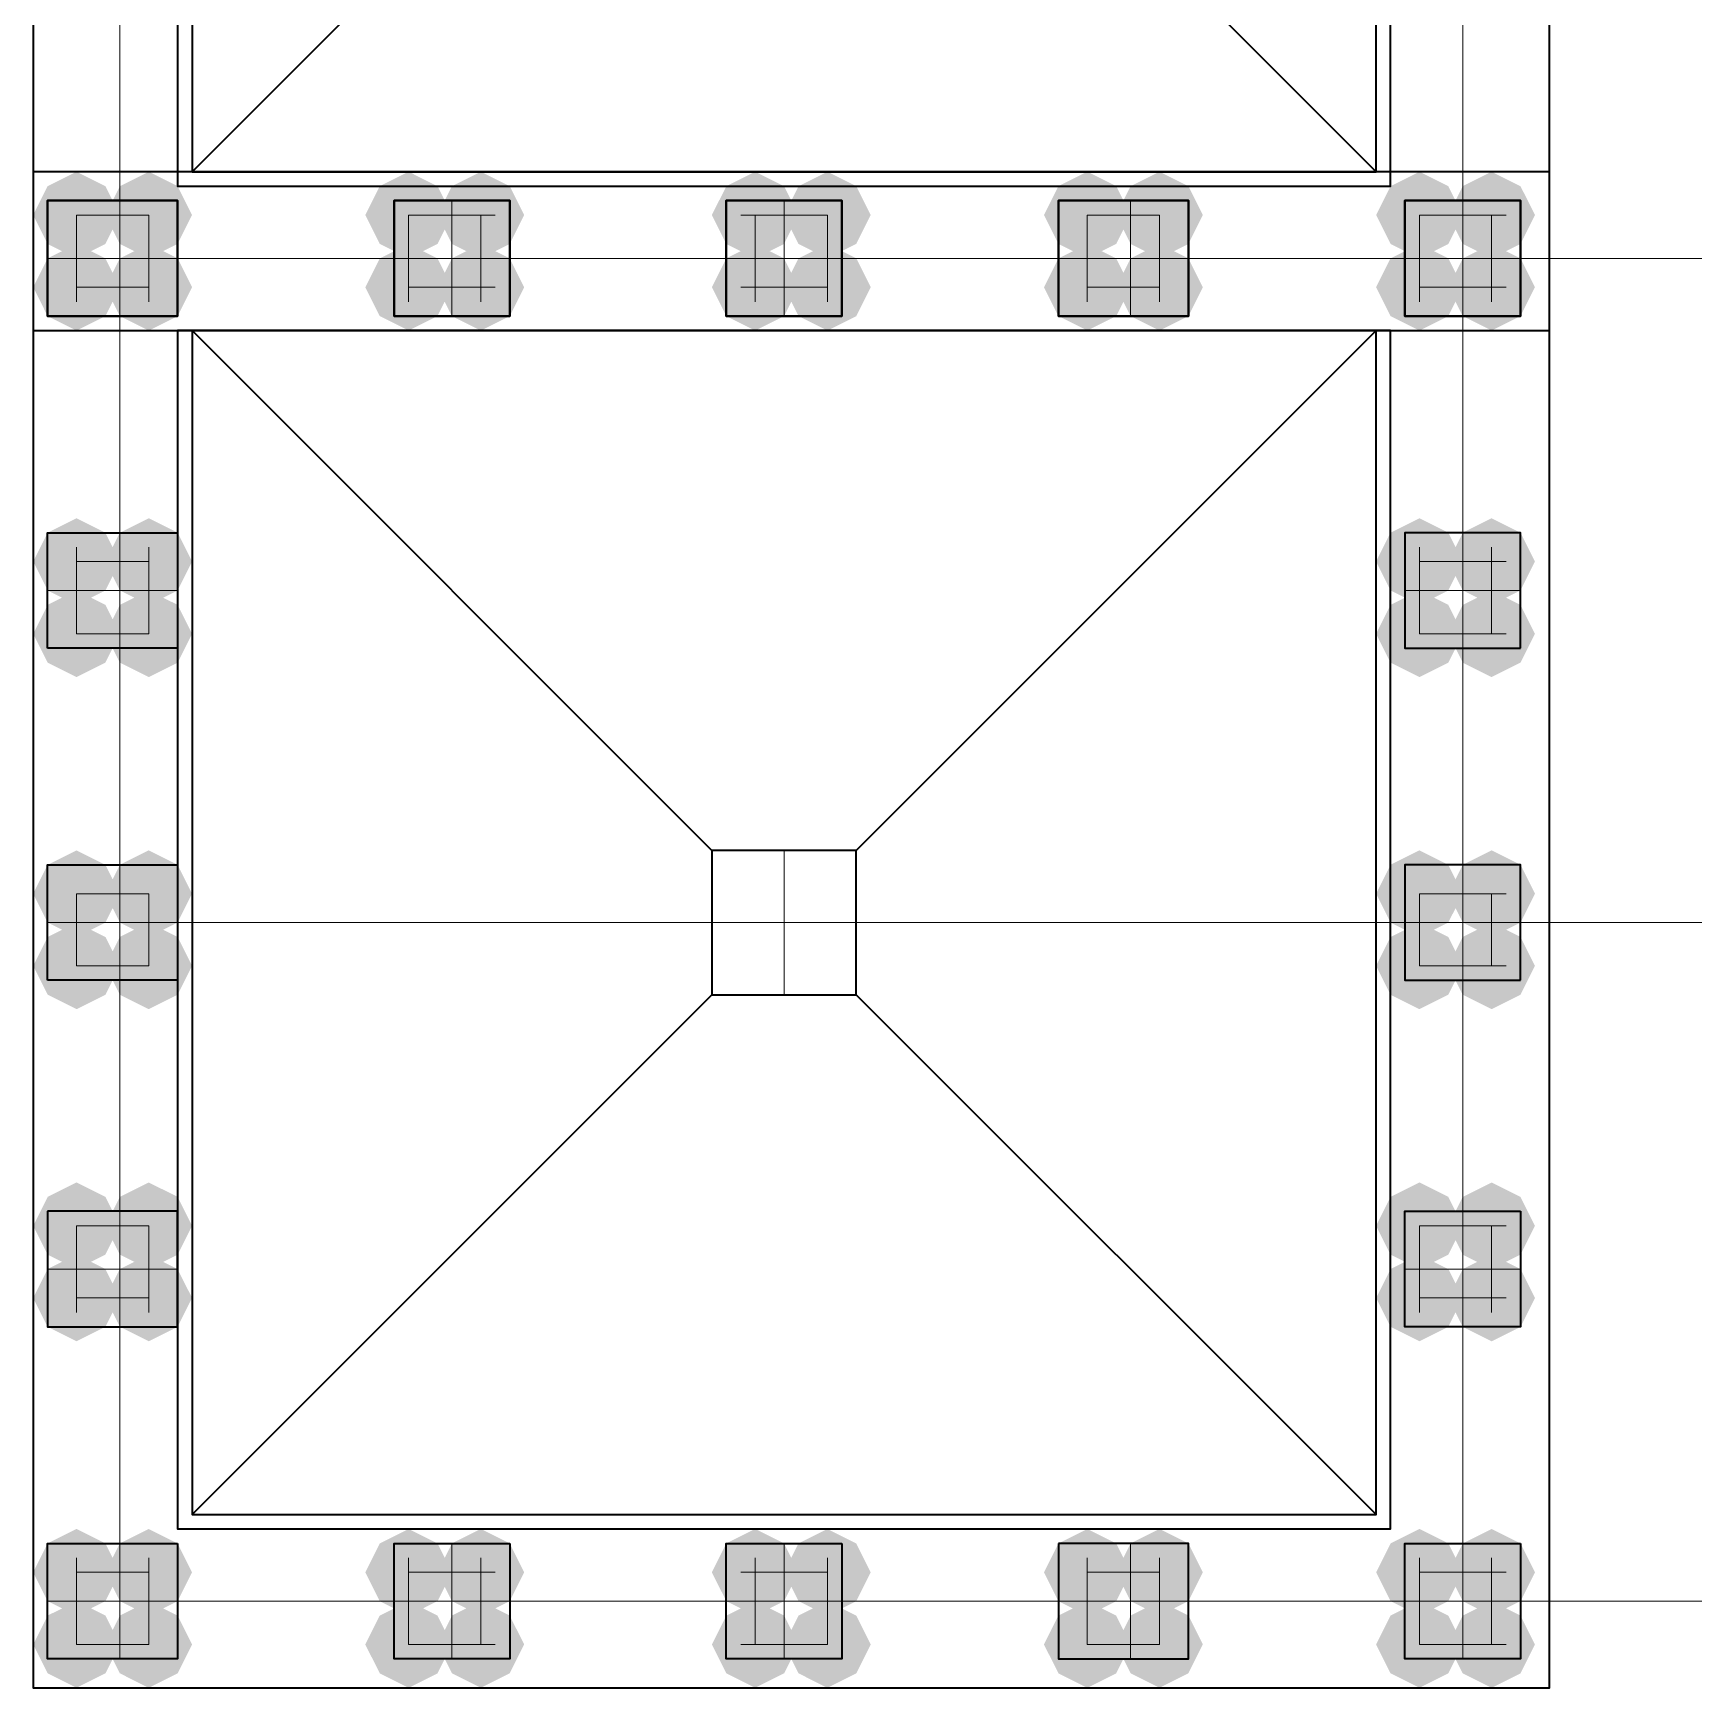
# Model space of a CAD drawing. Header units: millimetres. Extents: x 2315 to 4619, y 1334 to 1897.
# Drawn here: x 3741.84 to 3748.86, y 1516.78 to 1523.77 of the extents above; entities that cross this region are included whole.
import ezdxf

# ---------------------------------------------------------------- set-up
doc = ezdxf.new("R2010")
doc.units = ezdxf.units.MM
for name, color, linetype in [('PDF_中心线层', 1, 'Continuous'), ('PDF_粗实线层', 7, 'Continuous'), ('PDF_细实线层', 7, 'Continuous')]:
    doc.layers.add(name, color=color, linetype=linetype)

msp = doc.modelspace()

# ---------------------------------------------------------------- hatches: boundary and pattern name
at = {"layer": 'PDF_中心线层', "transparency": 33554559}
for points in [[(3742.0224, 1523.0665), (3741.9613, 1523.0665), (3741.9613, 1523.0055), (3742.0224, 1522.9444), (3742.0835, 1523.0055), (3742.0835, 1523.0665)], [(3742.0224, 1523.0665), (3741.9613, 1523.0665), (3741.9613, 1523.0055), (3742.0224, 1522.9444), (3742.0835, 1523.0055), (3742.0835, 1523.0665)], [(3742.3278, 1523.0665), (3742.2667, 1523.0665), (3742.2667, 1523.0055), (3742.3278, 1522.9444), (3742.3889, 1523.0055), (3742.3889, 1523.0665)], [(3742.3278, 1523.0665), (3742.2667, 1523.0665), (3742.2667, 1523.0055), (3742.3278, 1522.9444), (3742.3889, 1523.0055), (3742.3889, 1523.0665)], [(3746.2981, 1523.0665), (3746.237, 1523.0665), (3746.237, 1523.0055), (3746.2981, 1522.9444), (3746.3592, 1523.0055), (3746.3592, 1523.0665)], [(3746.2981, 1523.0665), (3746.237, 1523.0665), (3746.237, 1523.0055), (3746.2981, 1522.9444), (3746.3592, 1523.0055), (3746.3592, 1523.0665)], [(3746.6035, 1523.0665), (3746.5424, 1523.0665), (3746.5424, 1523.0055), (3746.6035, 1522.9444), (3746.6646, 1523.0055), (3746.6646, 1523.0665)], [(3746.6035, 1523.0665), (3746.5424, 1523.0665), (3746.5424, 1523.0055), (3746.6035, 1522.9444), (3746.6646, 1523.0055), (3746.6646, 1523.0665)], [(3742.0224, 1522.7611), (3741.9613, 1522.7611), (3741.9613, 1522.7001), (3742.0224, 1522.639), (3742.0835, 1522.7001), (3742.0835, 1522.7611)], [(3742.0224, 1522.7611), (3741.9613, 1522.7611), (3741.9613, 1522.7001), (3742.0224, 1522.639), (3742.0835, 1522.7001), (3742.0835, 1522.7611)], [(3742.3278, 1522.7611), (3742.2667, 1522.7611), (3742.2667, 1522.7001), (3742.3278, 1522.639), (3742.3889, 1522.7001), (3742.3889, 1522.7611)], [(3742.3278, 1522.7611), (3742.2667, 1522.7611), (3742.2667, 1522.7001), (3742.3278, 1522.639), (3742.3889, 1522.7001), (3742.3889, 1522.7611)], [(3746.2981, 1522.7611), (3746.237, 1522.7611), (3746.237, 1522.7001), (3746.2981, 1522.639), (3746.3592, 1522.7001), (3746.3592, 1522.7611)], [(3746.2981, 1522.7611), (3746.237, 1522.7611), (3746.237, 1522.7001), (3746.2981, 1522.639), (3746.3592, 1522.7001), (3746.3592, 1522.7611)], [(3746.6035, 1522.7611), (3746.5424, 1522.7611), (3746.5424, 1522.7001), (3746.6035, 1522.639), (3746.6646, 1522.7001), (3746.6646, 1522.7611)], [(3746.6035, 1522.7611), (3746.5424, 1522.7611), (3746.5424, 1522.7001), (3746.6035, 1522.639), (3746.6646, 1522.7001), (3746.6646, 1522.7611)], [(3742.0224, 1521.6006), (3741.9613, 1521.6006), (3741.9613, 1521.5395), (3742.0224, 1521.4784), (3742.0835, 1521.5395), (3742.0835, 1521.6006)], [(3742.3278, 1521.6006), (3742.2667, 1521.6006), (3742.2667, 1521.5395), (3742.3278, 1521.4784), (3742.3889, 1521.5395), (3742.3889, 1521.6006)], [(3742.0224, 1521.2952), (3741.9613, 1521.2952), (3741.9613, 1521.2341), (3742.0224, 1521.173), (3742.0835, 1521.2341), (3742.0835, 1521.2952)], [(3742.3278, 1521.2952), (3742.2667, 1521.2952), (3742.2667, 1521.2341), (3742.3278, 1521.173), (3742.3889, 1521.2341), (3742.3889, 1521.2952)], [(3742.0224, 1520.1957), (3741.9613, 1520.1957), (3741.9613, 1520.1346), (3742.0224, 1520.0736), (3742.0835, 1520.1346), (3742.0835, 1520.1957)], [(3742.0224, 1520.1957), (3741.9613, 1520.1957), (3741.9613, 1520.1346), (3742.0224, 1520.0736), (3742.0835, 1520.1346), (3742.0835, 1520.1957)], [(3742.3278, 1520.1957), (3742.2667, 1520.1957), (3742.2667, 1520.1346), (3742.3278, 1520.0736), (3742.3889, 1520.1346), (3742.3889, 1520.1957)], [(3742.3278, 1520.1957), (3742.2667, 1520.1957), (3742.2667, 1520.1346), (3742.3278, 1520.0736), (3742.3889, 1520.1346), (3742.3889, 1520.1957)], [(3747.703, 1520.1957), (3747.6419, 1520.1957), (3747.6419, 1520.1346), (3747.703, 1520.0736), (3747.764, 1520.1346), (3747.764, 1520.1957)], [(3748.0084, 1520.1957), (3747.9473, 1520.1957), (3747.9473, 1520.1346), (3748.0084, 1520.0736), (3748.0694, 1520.1346), (3748.0694, 1520.1957)], [(3742.0224, 1519.8903), (3741.9613, 1519.8903), (3741.9613, 1519.8292), (3742.0224, 1519.7682), (3742.0835, 1519.8292), (3742.0835, 1519.8903)], [(3742.0224, 1519.8903), (3741.9613, 1519.8903), (3741.9613, 1519.8292), (3742.0224, 1519.7682), (3742.0835, 1519.8292), (3742.0835, 1519.8903)], [(3742.3278, 1519.8903), (3742.2667, 1519.8903), (3742.2667, 1519.8292), (3742.3278, 1519.7682), (3742.3889, 1519.8292), (3742.3889, 1519.8903)], [(3742.3278, 1519.8903), (3742.2667, 1519.8903), (3742.2667, 1519.8292), (3742.3278, 1519.7682), (3742.3889, 1519.8292), (3742.3889, 1519.8903)], [(3747.703, 1519.8903), (3747.6419, 1519.8903), (3747.6419, 1519.8292), (3747.703, 1519.7682), (3747.764, 1519.8292), (3747.764, 1519.8903)], [(3748.0084, 1519.8903), (3747.9473, 1519.8903), (3747.9473, 1519.8292), (3748.0084, 1519.7682), (3748.0694, 1519.8292), (3748.0694, 1519.8903)], [(3742.0224, 1518.7909), (3741.9613, 1518.7909), (3741.9613, 1518.7298), (3742.0224, 1518.6687), (3742.0835, 1518.7298), (3742.0835, 1518.7909)], [(3742.3278, 1518.7909), (3742.2667, 1518.7909), (3742.2667, 1518.7298), (3742.3278, 1518.6687), (3742.3889, 1518.7298), (3742.3889, 1518.7909)], [(3742.0224, 1518.4855), (3741.9613, 1518.4855), (3741.9613, 1518.4244), (3742.0224, 1518.3633), (3742.0835, 1518.4244), (3742.0835, 1518.4855)], [(3742.3278, 1518.4855), (3742.2667, 1518.4855), (3742.2667, 1518.4244), (3742.3278, 1518.3633), (3742.3889, 1518.4244), (3742.3889, 1518.4855)], [(3742.0224, 1517.3249), (3741.9613, 1517.3249), (3741.9613, 1517.2638), (3742.0224, 1517.2028), (3742.0835, 1517.2638), (3742.0835, 1517.3249)], [(3742.3278, 1517.3249), (3742.2667, 1517.3249), (3742.2667, 1517.2638), (3742.3278, 1517.2028), (3742.3889, 1517.2638), (3742.3889, 1517.3249)], [(3746.2981, 1517.3249), (3746.237, 1517.3249), (3746.237, 1517.2638), (3746.2981, 1517.2028), (3746.3592, 1517.2638), (3746.3592, 1517.3249)], [(3746.6035, 1517.3249), (3746.5424, 1517.3249), (3746.5424, 1517.2638), (3746.6035, 1517.2028), (3746.6646, 1517.2638), (3746.6646, 1517.3249)], [(3742.0224, 1517.0195), (3741.9613, 1517.0195), (3741.9613, 1516.9584), (3742.0224, 1516.8973), (3742.0835, 1516.9584), (3742.0835, 1517.0195)], [(3742.3278, 1517.0195), (3742.2667, 1517.0195), (3742.2667, 1516.9584), (3742.3278, 1516.8973), (3742.3889, 1516.9584), (3742.3889, 1517.0195)], [(3746.2981, 1517.0195), (3746.237, 1517.0195), (3746.237, 1516.9584), (3746.2981, 1516.8973), (3746.3592, 1516.9584), (3746.3592, 1517.0195)], [(3746.6035, 1517.0195), (3746.5424, 1517.0195), (3746.5424, 1516.9584), (3746.6035, 1516.8973), (3746.6646, 1516.9584), (3746.6646, 1517.0195)]]:
    msp.add_hatch(color=256, dxfattribs=at).paths.add_polyline_path(points)
at = {"layer": 'PDF_粗实线层', "transparency": 33554559}
for points in [[(3742.0224, 1523.1887), (3741.9002, 1523.1276), (3741.8392, 1523.0055), (3741.9002, 1522.8833), (3742.0224, 1522.8222), (3742.1446, 1522.8833), (3742.2057, 1523.0055), (3742.1446, 1523.1276)], [(3742.0224, 1523.1887), (3741.9002, 1523.1276), (3741.8392, 1523.0055), (3741.9002, 1522.8833), (3742.0224, 1522.8222), (3742.1446, 1522.8833), (3742.2057, 1523.0055), (3742.1446, 1523.1276)], [(3742.3278, 1523.1887), (3742.2057, 1523.1276), (3742.1446, 1523.0055), (3742.2057, 1522.8833), (3742.3278, 1522.8222), (3742.45, 1522.8833), (3742.5111, 1523.0055), (3742.45, 1523.1276)], [(3742.3278, 1523.1887), (3742.2057, 1523.1276), (3742.1446, 1523.0055), (3742.2057, 1522.8833), (3742.3278, 1522.8222), (3742.45, 1522.8833), (3742.5111, 1523.0055), (3742.45, 1523.1276)], [(3743.4273, 1523.1887), (3743.3051, 1523.1276), (3743.244, 1523.0055), (3743.3051, 1522.8833), (3743.4273, 1522.8222), (3743.5494, 1522.8833), (3743.6105, 1523.0055), (3743.5494, 1523.1276)], [(3743.4273, 1523.1887), (3743.3051, 1523.1276), (3743.244, 1523.0055), (3743.3051, 1522.8833), (3743.4273, 1522.8222), (3743.5494, 1522.8833), (3743.6105, 1523.0055), (3743.5494, 1523.1276)], [(3743.7327, 1523.1887), (3743.6105, 1523.1276), (3743.5494, 1523.0055), (3743.6105, 1522.8833), (3743.7327, 1522.8222), (3743.8548, 1522.8833), (3743.9159, 1523.0055), (3743.8548, 1523.1276)], [(3743.7327, 1523.1887), (3743.6105, 1523.1276), (3743.5494, 1523.0055), (3743.6105, 1522.8833), (3743.7327, 1522.8222), (3743.8548, 1522.8833), (3743.9159, 1523.0055), (3743.8548, 1523.1276)], [(3744.8932, 1523.1887), (3744.7711, 1523.1276), (3744.71, 1523.0055), (3744.7711, 1522.8833), (3744.8932, 1522.8222), (3745.0154, 1522.8833), (3745.0765, 1523.0055), (3745.0154, 1523.1276)], [(3744.8932, 1523.1887), (3744.7711, 1523.1276), (3744.71, 1523.0055), (3744.7711, 1522.8833), (3744.8932, 1522.8222), (3745.0154, 1522.8833), (3745.0765, 1523.0055), (3745.0154, 1523.1276)], [(3745.1986, 1523.1887), (3745.0765, 1523.1276), (3745.0154, 1523.0055), (3745.0765, 1522.8833), (3745.1986, 1522.8222), (3745.3208, 1522.8833), (3745.3819, 1523.0055), (3745.3208, 1523.1276)], [(3745.1986, 1523.1887), (3745.0765, 1523.1276), (3745.0154, 1523.0055), (3745.0765, 1522.8833), (3745.1986, 1522.8222), (3745.3208, 1522.8833), (3745.3819, 1523.0055), (3745.3208, 1523.1276)], [(3746.2981, 1523.1887), (3746.1759, 1523.1276), (3746.1148, 1523.0055), (3746.1759, 1522.8833), (3746.2981, 1522.8222), (3746.4203, 1522.8833), (3746.4813, 1523.0055), (3746.4203, 1523.1276)], [(3746.2981, 1523.1887), (3746.1759, 1523.1276), (3746.1148, 1523.0055), (3746.1759, 1522.8833), (3746.2981, 1522.8222), (3746.4203, 1522.8833), (3746.4813, 1523.0055), (3746.4203, 1523.1276)], [(3746.6035, 1523.1887), (3746.4813, 1523.1276), (3746.4203, 1523.0055), (3746.4813, 1522.8833), (3746.6035, 1522.8222), (3746.7257, 1522.8833), (3746.7867, 1523.0055), (3746.7257, 1523.1276)], [(3746.6035, 1523.1887), (3746.4813, 1523.1276), (3746.4203, 1523.0055), (3746.4813, 1522.8833), (3746.6035, 1522.8222), (3746.7257, 1522.8833), (3746.7867, 1523.0055), (3746.7257, 1523.1276)], [(3747.703, 1523.1887), (3747.5808, 1523.1276), (3747.5197, 1523.0055), (3747.5808, 1522.8833), (3747.703, 1522.8222), (3747.8251, 1522.8833), (3747.8862, 1523.0055), (3747.8251, 1523.1276)], [(3747.703, 1523.1887), (3747.5808, 1523.1276), (3747.5197, 1523.0055), (3747.5808, 1522.8833), (3747.703, 1522.8222), (3747.8251, 1522.8833), (3747.8862, 1523.0055), (3747.8251, 1523.1276)], [(3748.0084, 1523.1887), (3747.8862, 1523.1276), (3747.8251, 1523.0055), (3747.8862, 1522.8833), (3748.0084, 1522.8222), (3748.1305, 1522.8833), (3748.1916, 1523.0055), (3748.1305, 1523.1276)], [(3748.0084, 1523.1887), (3747.8862, 1523.1276), (3747.8251, 1523.0055), (3747.8862, 1522.8833), (3748.0084, 1522.8222), (3748.1305, 1522.8833), (3748.1916, 1523.0055), (3748.1305, 1523.1276)], [(3742.0224, 1522.8833), (3741.9002, 1522.8222), (3741.8392, 1522.7001), (3741.9002, 1522.5779), (3742.0224, 1522.5168), (3742.1446, 1522.5779), (3742.2057, 1522.7001), (3742.1446, 1522.8222)], [(3742.0224, 1522.8833), (3741.9002, 1522.8222), (3741.8392, 1522.7001), (3741.9002, 1522.5779), (3742.0224, 1522.5168), (3742.1446, 1522.5779), (3742.2057, 1522.7001), (3742.1446, 1522.8222)], [(3742.3278, 1522.8833), (3742.2057, 1522.8222), (3742.1446, 1522.7001), (3742.2057, 1522.5779), (3742.3278, 1522.5168), (3742.45, 1522.5779), (3742.5111, 1522.7001), (3742.45, 1522.8222)], [(3742.3278, 1522.8833), (3742.2057, 1522.8222), (3742.1446, 1522.7001), (3742.2057, 1522.5779), (3742.3278, 1522.5168), (3742.45, 1522.5779), (3742.5111, 1522.7001), (3742.45, 1522.8222)], [(3743.4273, 1522.8833), (3743.3051, 1522.8222), (3743.244, 1522.7001), (3743.3051, 1522.5779), (3743.4273, 1522.5168), (3743.5494, 1522.5779), (3743.6105, 1522.7001), (3743.5494, 1522.8222)], [(3743.4273, 1522.8833), (3743.3051, 1522.8222), (3743.244, 1522.7001), (3743.3051, 1522.5779), (3743.4273, 1522.5168), (3743.5494, 1522.5779), (3743.6105, 1522.7001), (3743.5494, 1522.8222)], [(3743.7327, 1522.8833), (3743.6105, 1522.8222), (3743.5494, 1522.7001), (3743.6105, 1522.5779), (3743.7327, 1522.5168), (3743.8548, 1522.5779), (3743.9159, 1522.7001), (3743.8548, 1522.8222)], [(3743.7327, 1522.8833), (3743.6105, 1522.8222), (3743.5494, 1522.7001), (3743.6105, 1522.5779), (3743.7327, 1522.5168), (3743.8548, 1522.5779), (3743.9159, 1522.7001), (3743.8548, 1522.8222)], [(3744.8932, 1522.8833), (3744.7711, 1522.8222), (3744.71, 1522.7001), (3744.7711, 1522.5779), (3744.8932, 1522.5168), (3745.0154, 1522.5779), (3745.0765, 1522.7001), (3745.0154, 1522.8222)], [(3744.8932, 1522.8833), (3744.7711, 1522.8222), (3744.71, 1522.7001), (3744.7711, 1522.5779), (3744.8932, 1522.5168), (3745.0154, 1522.5779), (3745.0765, 1522.7001), (3745.0154, 1522.8222)], [(3745.1986, 1522.8833), (3745.0765, 1522.8222), (3745.0154, 1522.7001), (3745.0765, 1522.5779), (3745.1986, 1522.5168), (3745.3208, 1522.5779), (3745.3819, 1522.7001), (3745.3208, 1522.8222)], [(3745.1986, 1522.8833), (3745.0765, 1522.8222), (3745.0154, 1522.7001), (3745.0765, 1522.5779), (3745.1986, 1522.5168), (3745.3208, 1522.5779), (3745.3819, 1522.7001), (3745.3208, 1522.8222)], [(3746.2981, 1522.8833), (3746.1759, 1522.8222), (3746.1148, 1522.7001), (3746.1759, 1522.5779), (3746.2981, 1522.5168), (3746.4203, 1522.5779), (3746.4813, 1522.7001), (3746.4203, 1522.8222)], [(3746.2981, 1522.8833), (3746.1759, 1522.8222), (3746.1148, 1522.7001), (3746.1759, 1522.5779), (3746.2981, 1522.5168), (3746.4203, 1522.5779), (3746.4813, 1522.7001), (3746.4203, 1522.8222)], [(3746.6035, 1522.8833), (3746.4813, 1522.8222), (3746.4203, 1522.7001), (3746.4813, 1522.5779), (3746.6035, 1522.5168), (3746.7257, 1522.5779), (3746.7867, 1522.7001), (3746.7257, 1522.8222)], [(3746.6035, 1522.8833), (3746.4813, 1522.8222), (3746.4203, 1522.7001), (3746.4813, 1522.5779), (3746.6035, 1522.5168), (3746.7257, 1522.5779), (3746.7867, 1522.7001), (3746.7257, 1522.8222)], [(3747.703, 1522.8833), (3747.5808, 1522.8222), (3747.5197, 1522.7001), (3747.5808, 1522.5779), (3747.703, 1522.5168), (3747.8251, 1522.5779), (3747.8862, 1522.7001), (3747.8251, 1522.8222)], [(3747.703, 1522.8833), (3747.5808, 1522.8222), (3747.5197, 1522.7001), (3747.5808, 1522.5779), (3747.703, 1522.5168), (3747.8251, 1522.5779), (3747.8862, 1522.7001), (3747.8251, 1522.8222)], [(3748.0084, 1522.8833), (3747.8862, 1522.8222), (3747.8251, 1522.7001), (3747.8862, 1522.5779), (3748.0084, 1522.5168), (3748.1305, 1522.5779), (3748.1916, 1522.7001), (3748.1305, 1522.8222)], [(3748.0084, 1522.8833), (3747.8862, 1522.8222), (3747.8251, 1522.7001), (3747.8862, 1522.5779), (3748.0084, 1522.5168), (3748.1305, 1522.5779), (3748.1916, 1522.7001), (3748.1305, 1522.8222)], [(3742.0224, 1521.7228), (3741.9002, 1521.6617), (3741.8392, 1521.5395), (3741.9002, 1521.4174), (3742.0224, 1521.3563), (3742.1446, 1521.4174), (3742.2057, 1521.5395), (3742.1446, 1521.6617)], [(3742.3278, 1521.7228), (3742.2057, 1521.6617), (3742.1446, 1521.5395), (3742.2057, 1521.4174), (3742.3278, 1521.3563), (3742.45, 1521.4174), (3742.5111, 1521.5395), (3742.45, 1521.6617)], [(3747.703, 1521.7228), (3747.5808, 1521.6617), (3747.5197, 1521.5395), (3747.5808, 1521.4174), (3747.703, 1521.3563), (3747.8251, 1521.4174), (3747.8862, 1521.5395), (3747.8251, 1521.6617)], [(3748.0084, 1521.7228), (3747.8862, 1521.6617), (3747.8251, 1521.5395), (3747.8862, 1521.4174), (3748.0084, 1521.3563), (3748.1305, 1521.4174), (3748.1916, 1521.5395), (3748.1305, 1521.6617)], [(3742.0224, 1521.4174), (3741.9002, 1521.3563), (3741.8392, 1521.2341), (3741.9002, 1521.1119), (3742.0224, 1521.0509), (3742.1446, 1521.1119), (3742.2057, 1521.2341), (3742.1446, 1521.3563)], [(3742.3278, 1521.4174), (3742.2057, 1521.3563), (3742.1446, 1521.2341), (3742.2057, 1521.1119), (3742.3278, 1521.0509), (3742.45, 1521.1119), (3742.5111, 1521.2341), (3742.45, 1521.3563)], [(3747.703, 1521.4174), (3747.5808, 1521.3563), (3747.5197, 1521.2341), (3747.5808, 1521.1119), (3747.703, 1521.0509), (3747.8251, 1521.1119), (3747.8862, 1521.2341), (3747.8251, 1521.3563)], [(3748.0084, 1521.4174), (3747.8862, 1521.3563), (3747.8251, 1521.2341), (3747.8862, 1521.1119), (3748.0084, 1521.0509), (3748.1305, 1521.1119), (3748.1916, 1521.2341), (3748.1305, 1521.3563)], [(3742.0224, 1520.3179), (3741.9002, 1520.2568), (3741.8392, 1520.1346), (3741.9002, 1520.0125), (3742.0224, 1519.9514), (3742.1446, 1520.0125), (3742.2057, 1520.1346), (3742.1446, 1520.2568)], [(3742.3278, 1520.3179), (3742.2057, 1520.2568), (3742.1446, 1520.1346), (3742.2057, 1520.0125), (3742.3278, 1519.9514), (3742.45, 1520.0125), (3742.5111, 1520.1346), (3742.45, 1520.2568)], [(3747.703, 1520.3179), (3747.5808, 1520.2568), (3747.5197, 1520.1346), (3747.5808, 1520.0125), (3747.703, 1519.9514), (3747.8251, 1520.0125), (3747.8862, 1520.1346), (3747.8251, 1520.2568)], [(3748.0084, 1520.3179), (3747.8862, 1520.2568), (3747.8251, 1520.1346), (3747.8862, 1520.0125), (3748.0084, 1519.9514), (3748.1305, 1520.0125), (3748.1916, 1520.1346), (3748.1305, 1520.2568)], [(3742.0224, 1520.0125), (3741.9002, 1519.9514), (3741.8392, 1519.8292), (3741.9002, 1519.7071), (3742.0224, 1519.646), (3742.1446, 1519.7071), (3742.2057, 1519.8292), (3742.1446, 1519.9514)], [(3742.3278, 1520.0125), (3742.2057, 1519.9514), (3742.1446, 1519.8292), (3742.2057, 1519.7071), (3742.3278, 1519.646), (3742.45, 1519.7071), (3742.5111, 1519.8292), (3742.45, 1519.9514)], [(3747.703, 1520.0125), (3747.5808, 1519.9514), (3747.5197, 1519.8292), (3747.5808, 1519.7071), (3747.703, 1519.646), (3747.8251, 1519.7071), (3747.8862, 1519.8292), (3747.8251, 1519.9514)], [(3748.0084, 1520.0125), (3747.8862, 1519.9514), (3747.8251, 1519.8292), (3747.8862, 1519.7071), (3748.0084, 1519.646), (3748.1305, 1519.7071), (3748.1916, 1519.8292), (3748.1305, 1519.9514)], [(3742.0224, 1518.913), (3741.9002, 1518.8519), (3741.8392, 1518.7298), (3741.9002, 1518.6076), (3742.0224, 1518.5465), (3742.1446, 1518.6076), (3742.2057, 1518.7298), (3742.1446, 1518.8519)], [(3742.3278, 1518.913), (3742.2057, 1518.8519), (3742.1446, 1518.7298), (3742.2057, 1518.6076), (3742.3278, 1518.5465), (3742.45, 1518.6076), (3742.5111, 1518.7298), (3742.45, 1518.8519)], [(3747.703, 1518.913), (3747.5808, 1518.8519), (3747.5197, 1518.7298), (3747.5808, 1518.6076), (3747.703, 1518.5465), (3747.8251, 1518.6076), (3747.8862, 1518.7298), (3747.8251, 1518.8519)], [(3748.0084, 1518.913), (3747.8862, 1518.8519), (3747.8251, 1518.7298), (3747.8862, 1518.6076), (3748.0084, 1518.5465), (3748.1305, 1518.6076), (3748.1916, 1518.7298), (3748.1305, 1518.8519)], [(3742.0224, 1518.6076), (3741.9002, 1518.5465), (3741.8392, 1518.4244), (3741.9002, 1518.3022), (3742.0224, 1518.2411), (3742.1446, 1518.3022), (3742.2057, 1518.4244), (3742.1446, 1518.5465)], [(3742.3278, 1518.6076), (3742.2057, 1518.5465), (3742.1446, 1518.4244), (3742.2057, 1518.3022), (3742.3278, 1518.2411), (3742.45, 1518.3022), (3742.5111, 1518.4244), (3742.45, 1518.5465)], [(3747.703, 1518.6076), (3747.5808, 1518.5465), (3747.5197, 1518.4244), (3747.5808, 1518.3022), (3747.703, 1518.2411), (3747.8251, 1518.3022), (3747.8862, 1518.4244), (3747.8251, 1518.5465)], [(3748.0084, 1518.6076), (3747.8862, 1518.5465), (3747.8251, 1518.4244), (3747.8862, 1518.3022), (3748.0084, 1518.2411), (3748.1305, 1518.3022), (3748.1916, 1518.4244), (3748.1305, 1518.5465)], [(3742.0224, 1517.4471), (3741.9002, 1517.386), (3741.8392, 1517.2638), (3741.9002, 1517.1417), (3742.0224, 1517.0806), (3742.1446, 1517.1417), (3742.2057, 1517.2638), (3742.1446, 1517.386)], [(3742.3278, 1517.4471), (3742.2057, 1517.386), (3742.1446, 1517.2638), (3742.2057, 1517.1417), (3742.3278, 1517.0806), (3742.45, 1517.1417), (3742.5111, 1517.2638), (3742.45, 1517.386)], [(3743.4273, 1517.4471), (3743.3051, 1517.386), (3743.244, 1517.2638), (3743.3051, 1517.1417), (3743.4273, 1517.0806), (3743.5494, 1517.1417), (3743.6105, 1517.2638), (3743.5494, 1517.386)], [(3743.7327, 1517.4471), (3743.6105, 1517.386), (3743.5494, 1517.2638), (3743.6105, 1517.1417), (3743.7327, 1517.0806), (3743.8548, 1517.1417), (3743.9159, 1517.2638), (3743.8548, 1517.386)], [(3744.8932, 1517.4471), (3744.7711, 1517.386), (3744.71, 1517.2638), (3744.7711, 1517.1417), (3744.8932, 1517.0806), (3745.0154, 1517.1417), (3745.0765, 1517.2638), (3745.0154, 1517.386)], [(3745.1986, 1517.4471), (3745.0765, 1517.386), (3745.0154, 1517.2638), (3745.0765, 1517.1417), (3745.1986, 1517.0806), (3745.3208, 1517.1417), (3745.3819, 1517.2638), (3745.3208, 1517.386)], [(3746.2981, 1517.4471), (3746.1759, 1517.386), (3746.1148, 1517.2638), (3746.1759, 1517.1417), (3746.2981, 1517.0806), (3746.4203, 1517.1417), (3746.4813, 1517.2638), (3746.4203, 1517.386)], [(3746.6035, 1517.4471), (3746.4813, 1517.386), (3746.4203, 1517.2638), (3746.4813, 1517.1417), (3746.6035, 1517.0806), (3746.7257, 1517.1417), (3746.7867, 1517.2638), (3746.7257, 1517.386)], [(3747.703, 1517.4471), (3747.5808, 1517.386), (3747.5197, 1517.2638), (3747.5808, 1517.1417), (3747.703, 1517.0806), (3747.8251, 1517.1417), (3747.8862, 1517.2638), (3747.8251, 1517.386)], [(3748.0084, 1517.4471), (3747.8862, 1517.386), (3747.8251, 1517.2638), (3747.8862, 1517.1417), (3748.0084, 1517.0806), (3748.1305, 1517.1417), (3748.1916, 1517.2638), (3748.1305, 1517.386)], [(3742.0224, 1517.1417), (3741.9002, 1517.0806), (3741.8392, 1516.9584), (3741.9002, 1516.8363), (3742.0224, 1516.7752), (3742.1446, 1516.8363), (3742.2057, 1516.9584), (3742.1446, 1517.0806)], [(3742.3278, 1517.1417), (3742.2057, 1517.0806), (3742.1446, 1516.9584), (3742.2057, 1516.8363), (3742.3278, 1516.7752), (3742.45, 1516.8363), (3742.5111, 1516.9584), (3742.45, 1517.0806)], [(3743.4273, 1517.1417), (3743.3051, 1517.0806), (3743.244, 1516.9584), (3743.3051, 1516.8363), (3743.4273, 1516.7752), (3743.5494, 1516.8363), (3743.6105, 1516.9584), (3743.5494, 1517.0806)], [(3743.7327, 1517.1417), (3743.6105, 1517.0806), (3743.5494, 1516.9584), (3743.6105, 1516.8363), (3743.7327, 1516.7752), (3743.8548, 1516.8363), (3743.9159, 1516.9584), (3743.8548, 1517.0806)], [(3744.8932, 1517.1417), (3744.7711, 1517.0806), (3744.71, 1516.9584), (3744.7711, 1516.8363), (3744.8932, 1516.7752), (3745.0154, 1516.8363), (3745.0765, 1516.9584), (3745.0154, 1517.0806)], [(3745.1986, 1517.1417), (3745.0765, 1517.0806), (3745.0154, 1516.9584), (3745.0765, 1516.8363), (3745.1986, 1516.7752), (3745.3208, 1516.8363), (3745.3819, 1516.9584), (3745.3208, 1517.0806)], [(3746.2981, 1517.1417), (3746.1759, 1517.0806), (3746.1148, 1516.9584), (3746.1759, 1516.8363), (3746.2981, 1516.7752), (3746.4203, 1516.8363), (3746.4813, 1516.9584), (3746.4203, 1517.0806)], [(3746.6035, 1517.1417), (3746.4813, 1517.0806), (3746.4203, 1516.9584), (3746.4813, 1516.8363), (3746.6035, 1516.7752), (3746.7257, 1516.8363), (3746.7867, 1516.9584), (3746.7257, 1517.0806)], [(3747.703, 1517.1417), (3747.5808, 1517.0806), (3747.5197, 1516.9584), (3747.5808, 1516.8363), (3747.703, 1516.7752), (3747.8251, 1516.8363), (3747.8862, 1516.9584), (3747.8251, 1517.0806)], [(3748.0084, 1517.1417), (3747.8862, 1517.0806), (3747.8251, 1516.9584), (3747.8862, 1516.8363), (3748.0084, 1516.7752), (3748.1305, 1516.8363), (3748.1916, 1516.9584), (3748.1305, 1517.0806)]]:
    msp.add_hatch(color=256, dxfattribs=at).paths.add_polyline_path(points)

# ---------------------------------------------------------------- linework, layer by layer
at = {"layer": 'PDF_中心线层', "lineweight": 18}
for points in [[(3742.2057, 1528.5638), (3742.2057, 1522.8222), (3747.8862, 1522.8222), (3747.8862, 1528.5638)], [(3747.8862, 1528.5638), (3747.8862, 1522.8222), (3759.8581, 1522.8222), (3759.8581, 1528.5638)], [(3742.2057, 1522.639), (3742.2057, 1523.0665), (3742.2057, 1522.5779), (3742.2057, 1523.0665)], [(3743.6105, 1522.639), (3743.6105, 1523.0665), (3743.6105, 1522.5779), (3743.6105, 1523.0665)], [(3745.0154, 1522.639), (3745.0154, 1523.0665), (3745.0154, 1522.5779), (3745.0154, 1523.0665)], [(3746.4813, 1522.639), (3746.4813, 1523.0665), (3746.4813, 1522.5779), (3746.4813, 1523.0665)], [(3747.8862, 1522.639), (3747.8862, 1523.0665), (3747.8862, 1522.5779), (3747.8862, 1523.0665)], [(3742.3278, 1523.0055), (3742.0224, 1523.0055), (3742.0224, 1522.7001), (3742.3278, 1522.7001)], [(3742.0224, 1523.0055), (3742.0224, 1522.9444)], [(3742.3278, 1522.7001), (3742.0224, 1522.7001), (3742.0224, 1523.0055), (3742.3278, 1523.0055)], [(3742.3278, 1523.0055), (3742.3278, 1522.9444)], [(3743.7327, 1523.0055), (3743.4273, 1523.0055), (3743.4273, 1522.7001), (3743.7327, 1522.7001)], [(3743.4884, 1523.0055), (3743.4273, 1523.0055), (3743.4273, 1522.9444), (3743.4273, 1523.0055)], [(3743.7327, 1522.7001), (3743.4273, 1522.7001), (3743.4273, 1523.0055), (3743.7327, 1523.0055)], [(3743.7327, 1522.9444), (3743.7327, 1523.0055), (3743.7938, 1523.0055), (3743.7327, 1523.0055)], [(3744.8932, 1522.9444), (3744.8932, 1523.0055), (3744.8321, 1523.0055), (3744.8932, 1523.0055)], [(3745.1986, 1523.0055), (3744.8932, 1523.0055), (3744.8932, 1522.7001), (3745.1986, 1522.7001)], [(3745.1986, 1522.7001), (3744.8932, 1522.7001), (3744.8932, 1523.0055), (3745.1986, 1523.0055)], [(3745.1375, 1523.0055), (3745.1986, 1523.0055), (3745.1986, 1522.9444), (3745.1986, 1523.0055)], [(3746.2981, 1523.0055), (3746.6035, 1523.0055), (3746.6035, 1522.7001), (3746.2981, 1522.7001)], [(3746.2981, 1523.0055), (3746.2981, 1522.9444)], [(3746.2981, 1522.7001), (3746.6035, 1522.7001), (3746.6035, 1523.0055), (3746.2981, 1523.0055)], [(3746.6035, 1523.0055), (3746.6035, 1522.9444)], [(3748.0084, 1523.0055), (3747.703, 1523.0055), (3747.703, 1522.7001), (3748.0084, 1522.7001)], [(3747.764, 1523.0055), (3747.703, 1523.0055), (3747.703, 1522.9444), (3747.703, 1523.0055)], [(3748.0084, 1522.7001), (3747.703, 1522.7001), (3747.703, 1523.0055), (3748.0084, 1523.0055)], [(3748.0084, 1522.9444), (3748.0084, 1523.0055), (3748.0694, 1523.0055), (3748.0084, 1523.0055)], [(3741.9002, 1522.8222), (3742.45, 1522.8222)], [(3741.9613, 1522.8222), (3742.3889, 1522.8222)], [(3742.2057, 1522.8222), (3742.2057, 1517.1417), (3747.8862, 1517.1417), (3747.8862, 1522.8222)], [(3743.3662, 1522.8222), (3743.8548, 1522.8222)], [(3743.4273, 1522.8222), (3743.7938, 1522.8222)], [(3744.8321, 1522.8222), (3745.2597, 1522.8222), (3744.7711, 1522.8222), (3745.2597, 1522.8222)], [(3746.7257, 1522.8222), (3746.1759, 1522.8222)], [(3746.6646, 1522.8222), (3746.237, 1522.8222)], [(3747.6419, 1522.8222), (3748.1305, 1522.8222)], [(3747.703, 1522.8222), (3748.0694, 1522.8222)], [(3747.8862, 1522.8222), (3747.8862, 1517.1417), (3759.8581, 1517.1417), (3759.8581, 1522.8222)], [(3742.0224, 1522.639), (3742.0224, 1522.7001)], [(3742.3278, 1522.639), (3742.3278, 1522.7001)], [(3743.4884, 1522.7001), (3743.4273, 1522.7001), (3743.4273, 1522.639), (3743.4273, 1522.7001)], [(3743.7327, 1522.639), (3743.7327, 1522.7001), (3743.7938, 1522.7001), (3743.7327, 1522.7001)], [(3744.8932, 1522.639), (3744.8932, 1522.7001), (3744.8321, 1522.7001), (3744.8932, 1522.7001)], [(3745.1375, 1522.7001), (3745.1986, 1522.7001), (3745.1986, 1522.639), (3745.1986, 1522.7001)], [(3746.2981, 1522.639), (3746.2981, 1522.7001)], [(3746.6035, 1522.639), (3746.6035, 1522.7001)], [(3747.764, 1522.7001), (3747.703, 1522.7001), (3747.703, 1522.639), (3747.703, 1522.7001)], [(3748.0084, 1522.639), (3748.0084, 1522.7001), (3748.0694, 1522.7001), (3748.0084, 1522.7001)], [(3742.0224, 1521.5395), (3742.3278, 1521.5395), (3742.3278, 1521.2341), (3742.0224, 1521.2341)], [(3748.0084, 1521.5395), (3747.703, 1521.5395), (3747.703, 1521.2341), (3748.0084, 1521.2341)], [(3742.0224, 1520.1346), (3742.3278, 1520.1346), (3742.3278, 1519.8292), (3742.0224, 1519.8292)], [(3748.0084, 1520.1346), (3747.703, 1520.1346), (3747.703, 1519.8292), (3748.0084, 1519.8292)], [(3742.0224, 1518.4244), (3742.3278, 1518.4244), (3742.3278, 1518.7298), (3742.0224, 1518.7298)], [(3748.0084, 1518.4244), (3747.703, 1518.4244), (3747.703, 1518.7298), (3748.0084, 1518.7298)], [(3742.3278, 1516.9584), (3742.0224, 1516.9584), (3742.0224, 1517.2638), (3742.3278, 1517.2638)], [(3743.7327, 1516.9584), (3743.4273, 1516.9584), (3743.4273, 1517.2638), (3743.7327, 1517.2638)], [(3745.1986, 1516.9584), (3744.8932, 1516.9584), (3744.8932, 1517.2638), (3745.1986, 1517.2638)], [(3746.2981, 1516.9584), (3746.6035, 1516.9584), (3746.6035, 1517.2638), (3746.2981, 1517.2638)], [(3748.0084, 1516.9584), (3747.703, 1516.9584), (3747.703, 1517.2638), (3748.0084, 1517.2638)]]:
    msp.add_lwpolyline(points, close=True, dxfattribs=at)
for points in [[(3742.2057, 1521.173), (3742.2057, 1521.6617)], [(3747.8862, 1521.173), (3747.8862, 1521.6617)], [(3742.0224, 1521.5395), (3742.0224, 1521.6006)], [(3742.2057, 1521.2341), (3742.2057, 1521.6006)], [(3742.3278, 1521.5395), (3742.3278, 1521.6006)], [(3747.703, 1521.6006), (3747.703, 1521.5395), (3747.764, 1521.5395)], [(3747.8862, 1521.2341), (3747.8862, 1521.6006)], [(3748.0694, 1521.5395), (3748.0084, 1521.5395), (3748.0084, 1521.6006)], [(3741.9002, 1521.4174), (3742.45, 1521.4174)], [(3741.9613, 1521.4174), (3742.3889, 1521.4174)], [(3748.1305, 1521.4174), (3747.6419, 1521.4174)], [(3748.0694, 1521.4174), (3747.703, 1521.4174)], [(3742.0224, 1521.2952), (3742.0224, 1521.2341)], [(3742.3278, 1521.2952), (3742.3278, 1521.2341)], [(3747.703, 1521.2952), (3747.703, 1521.2341), (3747.764, 1521.2341)], [(3748.0694, 1521.2341), (3748.0084, 1521.2341), (3748.0084, 1521.2952)], [(3745.0154, 1520.3179), (3745.0154, 1519.7071)], [(3742.2057, 1519.7071), (3742.2057, 1520.2568)], [(3747.8862, 1519.7071), (3747.8862, 1520.2568)], [(3742.2057, 1519.7682), (3742.2057, 1520.1957)], [(3747.8862, 1519.7682), (3747.8862, 1520.1957)], [(3747.703, 1520.1346), (3747.764, 1520.1346)], [(3748.0694, 1520.1346), (3748.0084, 1520.1346)], [(3741.9002, 1520.0125), (3742.45, 1520.0125)], [(3741.9613, 1520.0125), (3742.3889, 1520.0125)], [(3742.2057, 1520.0125), (3759.8581, 1520.0125), (3769.57, 1520.0125)], [(3745.3208, 1520.0125), (3744.71, 1520.0125)], [(3748.1305, 1520.0125), (3747.6419, 1520.0125)], [(3748.0694, 1520.0125), (3747.703, 1520.0125)], [(3747.703, 1519.8292), (3747.764, 1519.8292)], [(3748.0694, 1519.8292), (3748.0084, 1519.8292)], [(3742.2057, 1518.3633), (3742.2057, 1518.7909), (3742.2057, 1518.3022)], [(3747.8862, 1518.3633), (3747.8862, 1518.7909), (3747.8862, 1518.3022)], [(3742.0224, 1518.6687), (3742.0224, 1518.7298)], [(3742.3278, 1518.6687), (3742.3278, 1518.7298)], [(3747.703, 1518.6687), (3747.703, 1518.7298), (3747.764, 1518.7298)], [(3748.0694, 1518.7298), (3748.0084, 1518.7298), (3748.0084, 1518.6687)], [(3741.9002, 1518.5465), (3742.45, 1518.5465)], [(3741.9613, 1518.5465), (3742.3889, 1518.5465)], [(3748.1305, 1518.5465), (3747.6419, 1518.5465)], [(3748.0694, 1518.5465), (3747.703, 1518.5465)], [(3742.0224, 1518.4244), (3742.0224, 1518.3633)], [(3742.3278, 1518.4244), (3742.3278, 1518.3633)], [(3747.703, 1518.3633), (3747.703, 1518.4244), (3747.764, 1518.4244)], [(3748.0694, 1518.4244), (3748.0084, 1518.4244), (3748.0084, 1518.3633)], [(3742.2057, 1517.386), (3742.2057, 1516.8973)], [(3743.6105, 1517.386), (3743.6105, 1516.8973)], [(3745.0154, 1517.386), (3745.0154, 1516.8973)], [(3746.4813, 1517.386), (3746.4813, 1516.8973)], [(3747.8862, 1517.386), (3747.8862, 1516.8973)], [(3742.0224, 1517.2638), (3742.0224, 1517.3249)], [(3742.2057, 1517.3249), (3742.2057, 1516.9584)], [(3742.3278, 1517.2638), (3742.3278, 1517.3249)], [(3743.4273, 1517.3249), (3743.4273, 1517.2638), (3743.4884, 1517.2638)], [(3743.6105, 1517.3249), (3743.6105, 1516.9584)], [(3743.7938, 1517.2638), (3743.7327, 1517.2638), (3743.7327, 1517.3249)], [(3744.8321, 1517.2638), (3744.8932, 1517.2638), (3744.8932, 1517.3249)], [(3745.0154, 1517.3249), (3745.0154, 1516.9584)], [(3745.1986, 1517.3249), (3745.1986, 1517.2638), (3745.1375, 1517.2638)], [(3746.2981, 1517.2638), (3746.2981, 1517.3249)], [(3746.4813, 1517.3249), (3746.4813, 1516.9584)], [(3746.6035, 1517.2638), (3746.6035, 1517.3249)], [(3747.703, 1517.3249), (3747.703, 1517.2638), (3747.764, 1517.2638)], [(3747.8862, 1517.3249), (3747.8862, 1516.9584)], [(3748.0694, 1517.2638), (3748.0084, 1517.2638), (3748.0084, 1517.3249)], [(3742.45, 1517.1417), (3741.9002, 1517.1417)], [(3742.3889, 1517.1417), (3741.9613, 1517.1417)], [(3743.8548, 1517.1417), (3743.3662, 1517.1417)], [(3743.7938, 1517.1417), (3743.4273, 1517.1417)], [(3744.8321, 1517.1417), (3745.2597, 1517.1417), (3744.7711, 1517.1417)], [(3746.1759, 1517.1417), (3746.7257, 1517.1417)], [(3746.237, 1517.1417), (3746.6646, 1517.1417)], [(3748.1305, 1517.1417), (3747.6419, 1517.1417)], [(3748.0694, 1517.1417), (3747.703, 1517.1417)], [(3742.0224, 1517.0195), (3742.0224, 1516.9584)], [(3742.3278, 1517.0195), (3742.3278, 1516.9584)], [(3743.4273, 1517.0195), (3743.4273, 1516.9584), (3743.4884, 1516.9584)], [(3743.7938, 1516.9584), (3743.7327, 1516.9584), (3743.7327, 1517.0195)], [(3744.8321, 1516.9584), (3744.8932, 1516.9584), (3744.8932, 1517.0195)], [(3745.1986, 1517.0195), (3745.1986, 1516.9584), (3745.1375, 1516.9584)], [(3746.2981, 1517.0195), (3746.2981, 1516.9584)], [(3746.6035, 1517.0195), (3746.6035, 1516.9584)], [(3747.703, 1517.0195), (3747.703, 1516.9584), (3747.764, 1516.9584)], [(3748.0694, 1516.9584), (3748.0084, 1516.9584), (3748.0084, 1517.0195)]]:
    msp.add_lwpolyline(points, dxfattribs=at)
at = {"layer": 'PDF_粗实线层', "color": 8, "lineweight": 35, "true_color": 0x808080}
for points in [[(3748.2527, 1528.8692), (3741.8392, 1528.8692), (3741.8392, 1522.5168), (3748.2527, 1522.5168)], [(3747.5808, 1528.2584), (3742.45, 1528.2584), (3742.45, 1523.1276), (3747.5808, 1523.1276)], [(3748.2527, 1523.1887), (3741.8392, 1523.1887), (3741.8392, 1516.7752), (3748.2527, 1516.7752)], [(3747.5808, 1522.5168), (3742.45, 1522.5168), (3742.45, 1517.4471), (3747.5808, 1517.4471)]]:
    msp.add_lwpolyline(points, close=True, dxfattribs=at)
at = {"layer": 'PDF_粗实线层', "lineweight": 35}
for points in [[(3747.5197, 1528.1974), (3742.5111, 1528.1974), (3742.5111, 1523.1887), (3747.5197, 1523.1887)], [(3742.45, 1522.5779), (3742.45, 1523.0665), (3741.9002, 1523.0665), (3741.9002, 1522.5779)], [(3742.45, 1523.0665), (3742.45, 1522.5779), (3741.9002, 1522.5779), (3741.9002, 1523.0665)], [(3743.8548, 1522.5779), (3743.8548, 1523.0665), (3743.3662, 1523.0665), (3743.3662, 1522.5779)], [(3743.8548, 1523.0665), (3743.8548, 1522.5779), (3743.3662, 1522.5779), (3743.3662, 1523.0665)], [(3745.2597, 1522.5779), (3745.2597, 1523.0665), (3744.7711, 1523.0665), (3744.7711, 1522.5779)], [(3745.2597, 1523.0665), (3745.2597, 1522.5779), (3744.7711, 1522.5779), (3744.7711, 1523.0665)], [(3746.1759, 1522.5779), (3746.1759, 1523.0665), (3746.7257, 1523.0665), (3746.7257, 1522.5779)], [(3746.1759, 1523.0665), (3746.1759, 1522.5779), (3746.7257, 1522.5779), (3746.7257, 1523.0665)], [(3748.1305, 1522.5779), (3748.1305, 1523.0665), (3747.6419, 1523.0665), (3747.6419, 1522.5779)], [(3748.1305, 1523.0665), (3748.1305, 1522.5779), (3747.6419, 1522.5779), (3747.6419, 1523.0665)], [(3747.5197, 1522.5168), (3742.5111, 1522.5168), (3742.5111, 1517.5082), (3747.5197, 1517.5082)], [(3741.9002, 1521.173), (3741.9002, 1521.6617), (3742.45, 1521.6617), (3742.45, 1521.173)], [(3748.1305, 1521.173), (3748.1305, 1521.6617), (3747.6419, 1521.6617), (3747.6419, 1521.173)], [(3745.3208, 1520.3179), (3744.71, 1520.3179), (3744.71, 1519.7071), (3745.3208, 1519.7071)], [(3741.9002, 1519.7682), (3741.9002, 1520.2568), (3742.45, 1520.2568), (3742.45, 1519.7682)], [(3748.1305, 1519.7682), (3748.1305, 1520.2568), (3747.6419, 1520.2568), (3747.6419, 1519.7682)], [(3741.9002, 1518.7909), (3741.9002, 1518.3022), (3742.45, 1518.3022), (3742.45, 1518.7909)], [(3748.1305, 1518.7909), (3748.1305, 1518.3022), (3747.6419, 1518.3022), (3747.6419, 1518.7909)], [(3742.45, 1517.386), (3742.45, 1516.8973), (3741.9002, 1516.8973), (3741.9002, 1517.386)], [(3743.8548, 1517.386), (3743.8548, 1516.8973), (3743.3662, 1516.8973), (3743.3662, 1517.386)], [(3745.2597, 1517.386), (3745.2597, 1516.8973), (3744.7711, 1516.8973), (3744.7711, 1517.386)], [(3746.1759, 1517.386), (3746.1759, 1516.8973), (3746.7257, 1516.8973), (3746.7257, 1517.386)], [(3748.1305, 1517.386), (3748.1305, 1516.8973), (3747.6419, 1516.8973), (3747.6419, 1517.386)]]:
    msp.add_lwpolyline(points, close=True, dxfattribs=at)
for points in [[(3744.71, 1525.3876), (3742.5111, 1523.1887)], [(3745.3208, 1525.3876), (3747.5197, 1523.1887)], [(3744.71, 1520.3179), (3742.5111, 1522.5168)], [(3745.3208, 1520.3179), (3747.5197, 1522.5168)], [(3744.71, 1519.7071), (3742.5111, 1517.5082)], [(3745.3208, 1519.7071), (3747.5197, 1517.5082)]]:
    msp.add_lwpolyline(points, dxfattribs=at)
at = {"layer": 'PDF_细实线层', "color": 8, "lineweight": 18, "true_color": 0x767676}
for points in [[(3742.0224, 1523.0055), (3742.0224, 1523.0055)], [(3742.0224, 1523.0055), (3742.0224, 1523.0055)], [(3742.3278, 1523.0055), (3742.3278, 1523.0055)], [(3742.3278, 1523.0055), (3742.3278, 1523.0055)], [(3743.4273, 1523.0055), (3743.4273, 1523.0055)], [(3743.4273, 1523.0055), (3743.4273, 1523.0055)], [(3743.7327, 1523.0055), (3743.7327, 1523.0055)], [(3743.7327, 1523.0055), (3743.7327, 1523.0055)], [(3744.8932, 1523.0055), (3744.8932, 1523.0055)], [(3744.8932, 1523.0055), (3744.8932, 1523.0055)], [(3745.1986, 1523.0055), (3745.1986, 1523.0055)], [(3745.1986, 1523.0055), (3745.1986, 1523.0055)], [(3746.2981, 1523.0055), (3746.2981, 1523.0055)], [(3746.2981, 1523.0055), (3746.2981, 1523.0055)], [(3746.6035, 1523.0055), (3746.6035, 1523.0055)], [(3746.6035, 1523.0055), (3746.6035, 1523.0055)], [(3747.703, 1523.0055), (3747.703, 1523.0055)], [(3747.703, 1523.0055), (3747.703, 1523.0055)], [(3748.0084, 1523.0055), (3748.0084, 1523.0055)], [(3748.0084, 1523.0055), (3748.0084, 1523.0055)], [(3742.0224, 1522.7001), (3742.0224, 1522.7001)], [(3742.0224, 1522.7001), (3742.0224, 1522.7001)], [(3742.3278, 1522.7001), (3742.3278, 1522.7001)], [(3742.3278, 1522.7001), (3742.3278, 1522.7001)], [(3743.4273, 1522.7001), (3743.4273, 1522.7001)], [(3743.4273, 1522.7001), (3743.4273, 1522.7001)], [(3743.7327, 1522.7001), (3743.7327, 1522.7001)], [(3743.7327, 1522.7001), (3743.7327, 1522.7001)], [(3744.8932, 1522.7001), (3744.8932, 1522.7001)], [(3744.8932, 1522.7001), (3744.8932, 1522.7001)], [(3745.1986, 1522.7001), (3745.1986, 1522.7001)], [(3745.1986, 1522.7001), (3745.1986, 1522.7001)], [(3746.2981, 1522.7001), (3746.2981, 1522.7001)], [(3746.2981, 1522.7001), (3746.2981, 1522.7001)], [(3746.6035, 1522.7001), (3746.6035, 1522.7001)], [(3746.6035, 1522.7001), (3746.6035, 1522.7001)], [(3747.703, 1522.7001), (3747.703, 1522.7001)], [(3747.703, 1522.7001), (3747.703, 1522.7001)], [(3748.0084, 1522.7001), (3748.0084, 1522.7001)], [(3748.0084, 1522.7001), (3748.0084, 1522.7001)], [(3742.0224, 1521.5395), (3742.0224, 1521.5395)], [(3742.3278, 1521.5395), (3742.3278, 1521.5395)], [(3747.703, 1521.5395), (3747.703, 1521.5395)], [(3748.0084, 1521.5395), (3748.0084, 1521.5395)], [(3742.0224, 1521.2341), (3742.0224, 1521.2341)], [(3742.3278, 1521.2341), (3742.3278, 1521.2341)], [(3747.703, 1521.2341), (3747.703, 1521.2341)], [(3748.0084, 1521.2341), (3748.0084, 1521.2341)], [(3742.0224, 1520.1346), (3742.0224, 1520.1346)], [(3742.3278, 1520.1346), (3742.3278, 1520.1346)], [(3747.703, 1520.1346), (3747.703, 1520.1346)], [(3748.0084, 1520.1346), (3748.0084, 1520.1346)], [(3742.0224, 1519.8292), (3742.0224, 1519.8292)], [(3742.3278, 1519.8292), (3742.3278, 1519.8292)], [(3747.703, 1519.8292), (3747.703, 1519.8292)], [(3748.0084, 1519.8292), (3748.0084, 1519.8292)], [(3742.0224, 1518.7298), (3742.0224, 1518.7298)], [(3742.3278, 1518.7298), (3742.3278, 1518.7298)], [(3747.703, 1518.7298), (3747.703, 1518.7298)], [(3748.0084, 1518.7298), (3748.0084, 1518.7298)], [(3742.0224, 1518.4244), (3742.0224, 1518.4244)], [(3742.3278, 1518.4244), (3742.3278, 1518.4244)], [(3747.703, 1518.4244), (3747.703, 1518.4244)], [(3748.0084, 1518.4244), (3748.0084, 1518.4244)], [(3742.0224, 1517.2638), (3742.0224, 1517.2638)], [(3742.3278, 1517.2638), (3742.3278, 1517.2638)], [(3743.4273, 1517.2638), (3743.4273, 1517.2638)], [(3743.7327, 1517.2638), (3743.7327, 1517.2638)], [(3744.8932, 1517.2638), (3744.8932, 1517.2638)], [(3745.1986, 1517.2638), (3745.1986, 1517.2638)], [(3746.2981, 1517.2638), (3746.2981, 1517.2638)], [(3746.6035, 1517.2638), (3746.6035, 1517.2638)], [(3747.703, 1517.2638), (3747.703, 1517.2638)], [(3748.0084, 1517.2638), (3748.0084, 1517.2638)], [(3742.0224, 1516.9584), (3742.0224, 1516.9584)], [(3742.3278, 1516.9584), (3742.3278, 1516.9584)], [(3743.4273, 1516.9584), (3743.4273, 1516.9584)], [(3743.7327, 1516.9584), (3743.7327, 1516.9584)], [(3744.8932, 1516.9584), (3744.8932, 1516.9584)], [(3745.1986, 1516.9584), (3745.1986, 1516.9584)], [(3746.2981, 1516.9584), (3746.2981, 1516.9584)], [(3746.6035, 1516.9584), (3746.6035, 1516.9584)], [(3747.703, 1516.9584), (3747.703, 1516.9584)], [(3748.0084, 1516.9584), (3748.0084, 1516.9584)]]:
    msp.add_lwpolyline(points, dxfattribs=at)

doc.saveas('drawing.dxf')
